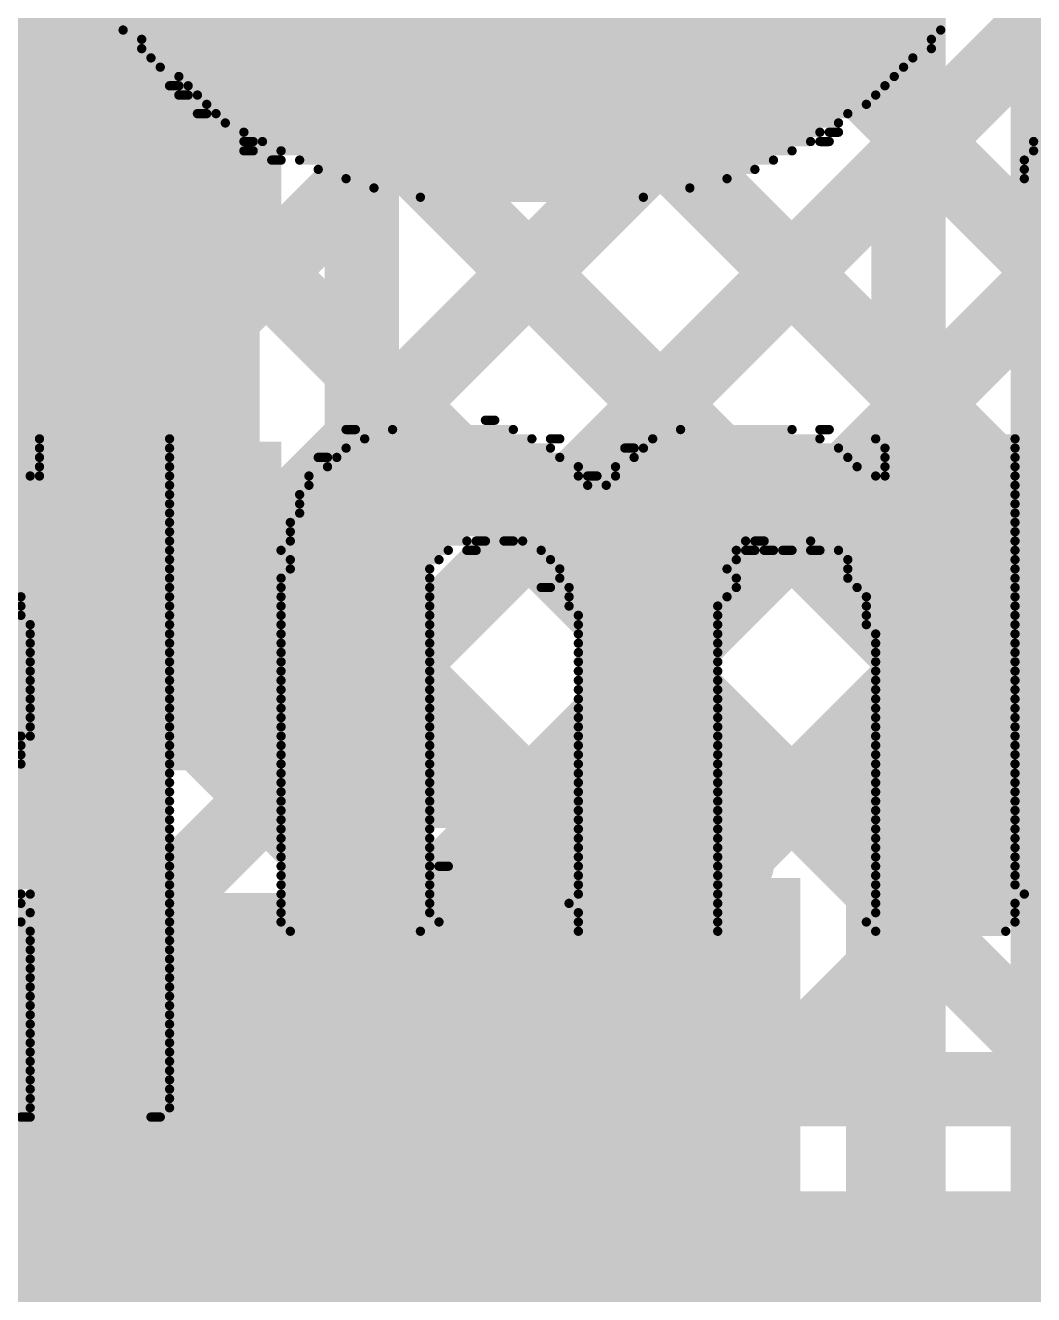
# Model space of a CAD drawing. Header units: millimetres. Extents: x 0 to 214, y 0 to 214.
# Drawn here: x 3.3165 to 3.425, y 1.8859 to 2.0225 of the extents above; entities that cross this region are included whole.
import ezdxf

# ---------------------------------------------------------------- set-up
doc = ezdxf.new("R2010")
doc.units = ezdxf.units.MM
doc.header["$MEASUREMENT"] = 0
for name, color, linetype in [('BottomLayer', 5, 'Continuous'), ('BottomOverlay', 54, 'Continuous'), ('TopLayer', 1, 'Continuous'), ('TopOverlay', 2, 'Continuous'), ('TopPaste', 8, 'Continuous'), ('TopSolder', 216, 'Continuous')]:
    doc.layers.add(name, color=color, linetype=linetype)

# ---------------------------------------------------------------- blocks, each defined once
blk = doc.blocks.new('SOIC_8_181')
at = {"layer": 'TopLayer'}
for points in [[(-0.0735, 0.0122), (-0.1365, 0.0122), (-0.1365, 0.0378), (-0.0735, 0.0378)], [(-0.0735, -0.0378), (-0.1365, -0.0378), (-0.1365, -0.0122), (-0.0735, -0.0122)], [(-0.0735, -0.0878), (-0.1365, -0.0878), (-0.1365, -0.0622), (-0.0735, -0.0622)]]:
    blk.add_hatch(color=1, dxfattribs=at).paths.add_polyline_path(points)
at = {"layer": 'TopPaste'}
for points in [[(-0.0735, 0.0122), (-0.1365, 0.0122), (-0.1365, 0.0378), (-0.0735, 0.0378)], [(-0.0735, -0.0378), (-0.1365, -0.0378), (-0.1365, -0.0122), (-0.0735, -0.0122)], [(-0.0735, -0.0878), (-0.1365, -0.0878), (-0.1365, -0.0622), (-0.0735, -0.0622)]]:
    blk.add_hatch(color=8, dxfattribs=at).paths.add_polyline_path(points)
at = {"layer": 'TopSolder'}
for points in [[(-0.0695, 0.0082), (-0.1405, 0.0082), (-0.1405, 0.0418), (-0.0695, 0.0418)], [(-0.0695, -0.0418), (-0.1405, -0.0418), (-0.1405, -0.0082), (-0.0695, -0.0082)], [(-0.0695, -0.0918), (-0.1405, -0.0918), (-0.1405, -0.0582), (-0.0695, -0.0582)]]:
    blk.add_hatch(color=216, dxfattribs=at).paths.add_polyline_path(points)
blk = doc.blocks.new('C__0603_299')
at = {"layer": 'TopLayer'}
for points in [[(-0.015, 0.0175), (-0.015, -0.0175), (-0.045, -0.0175), (-0.045, 0.0175)], [(0.045, 0.0175), (0.045, -0.0175), (0.015, -0.0175), (0.015, 0.0175)]]:
    blk.add_hatch(color=1, dxfattribs=at).paths.add_polyline_path(points)
at = {"layer": 'TopPaste'}
for points in [[(-0.015, 0.0175), (-0.015, -0.0175), (-0.045, -0.0175), (-0.045, 0.0175)], [(0.045, 0.0175), (0.045, -0.0175), (0.015, -0.0175), (0.015, 0.0175)]]:
    blk.add_hatch(color=8, dxfattribs=at).paths.add_polyline_path(points)
at = {"layer": 'TopSolder'}
for points in [[(-0.01264, 0.01986), (-0.01264, -0.01986), (-0.04736, -0.01986), (-0.04736, 0.01986)], [(0.04736, 0.01986), (0.04736, -0.01986), (0.01264, -0.01986), (0.01264, 0.01986)]]:
    blk.add_hatch(color=216, dxfattribs=at).paths.add_polyline_path(points)
at = {"layer": 'TopOverlay', "const_width": 0.005}
for points in [[(-0.049, -0.021), (-0.049, 0.021)], [(-0.049, 0.021), (-0.018, 0.021)], [(0.018, 0.021), (0.049, 0.021)], [(0.049, -0.021), (0.049, 0.021)], [(-0.049, -0.021), (-0.018, -0.021)], [(0.018, -0.021), (0.049, -0.021)]]:
    blk.add_lwpolyline(points, dxfattribs=at)
at = {"layer": 'TopOverlay', "const_width": 0.0025}
for points in [[(-0.05025, 0.021, 1), (-0.04775, 0.021, 1)], [(-0.05025, 0.021, 1), (-0.04775, 0.021, 1)], [(-0.01925, 0.021, 1), (-0.01675, 0.021, 1)], [(0.01675, 0.021, 1), (0.01925, 0.021, 1)], [(0.04775, 0.021, 1), (0.05025, 0.021, 1)], [(0.04775, 0.021, 1), (0.05025, 0.021, 1)], [(-0.05025, -0.021, 1), (-0.04775, -0.021, 1)], [(-0.05025, -0.021, 1), (-0.04775, -0.021, 1)], [(-0.01925, -0.021, 1), (-0.01675, -0.021, 1)], [(0.01675, -0.021, 1), (0.01925, -0.021, 1)], [(0.04775, -0.021, 1), (0.05025, -0.021, 1)], [(0.04775, -0.021, 1), (0.05025, -0.021, 1)]]:
    blk.add_lwpolyline(points, format="xyb", close=True, dxfattribs=at)

msp = doc.modelspace()

# ---------------------------------------------------------------- hatches: boundary and pattern name
at = {"layer": 'TopLayer'}
for points in [[(3.20389, 1.94232), (3.34169, 1.94232), (3.34169, 2.03589), (3.20389, 2.03589)], [(3.2668, 1.649), (3.3978, 1.649), (3.3978, 1.92913), (3.2668, 1.92913)]]:
    msp.add_hatch(color=1, dxfattribs=at).paths.add_polyline_path(points)

# ---------------------------------------------------------------- linework, layer by layer
at = {"layer": 'BottomLayer'}
for points, const_width in [([(3.25717, 1.91067), (4.033, 2.6865)], 0.008), ([(3.28279, 1.908), (4.06129, 2.6865)], 0.008), ([(3.31107, 1.908), (4.08957, 2.6865)], 0.008), ([(3.33936, 1.908), (4.11786, 2.6865)], 0.008), ([(3.36764, 1.908), (4.14614, 2.6865)], 0.008), ([(3.39593, 1.908), (3.99415, 2.50622)], 0.008), ([(3.42421, 1.908), (3.994, 2.47779)], 0.008), ([(3.12212, 2.32928), (3.54339, 1.908)], 0.008), ([(3.114, 2.30911), (3.51511, 1.908)], 0.008), ([(3.22889, 1.93895), (3.58201, 2.29207)], 0.008), ([(3.114, 2.28083), (3.48683, 1.908)], 0.008), ([(3.24303, 1.92481), (3.59717, 2.27895)], 0.008), ([(3.114, 2.25254), (3.45854, 1.908)], 0.008), ([(3.114, 2.22426), (3.43026, 1.908)], 0.008), ([(3.114, 2.19597), (3.40197, 1.908)], 0.008), ([(3.114, 2.16769), (3.37369, 1.908)], 0.008), ([(3.114, 2.1394), (3.3454, 1.908)], 0.008), ([(3.114, 2.11112), (3.31712, 1.908)], 0.008), ([(3.25984, 1.908), (3.61193, 1.908)], 0.008), ([(3.247, 1.877), (3.641, 1.877)], 0.04)]:
    msp.add_lwpolyline(points, dxfattribs=dict(at, const_width=const_width))
at = {"layer": 'BottomLayer', "const_width": 0.004}
for points in [[(3.31512, 1.908, 1), (3.31912, 1.908, 1)], [(3.33736, 1.908, 1), (3.34136, 1.908, 1)], [(3.3434, 1.908, 1), (3.3474, 1.908, 1)], [(3.36564, 1.908, 1), (3.36964, 1.908, 1)], [(3.37169, 1.908, 1), (3.37569, 1.908, 1)], [(3.39393, 1.908, 1), (3.39793, 1.908, 1)], [(3.39997, 1.908, 1), (3.40397, 1.908, 1)], [(3.42221, 1.908, 1), (3.42621, 1.908, 1)]]:
    msp.add_lwpolyline(points, format="xyb", close=True, dxfattribs=at)
at = {"layer": 'BottomOverlay', "const_width": 0.001}
for points in [[(3.327, 2.023), (3.415, 2.023)], [(3.327, 2.022), (3.415, 2.022)], [(3.329, 2.021), (3.414, 2.021)], [(3.329, 2.02), (3.414, 2.02)], [(3.33, 2.019), (3.412, 2.019)], [(3.331, 2.018), (3.411, 2.018)], [(3.332, 2.016), (3.333, 2.016)], [(3.333, 2.017), (3.41, 2.017)], [(3.334, 2.016), (3.409, 2.016)], [(3.333, 2.015), (3.334, 2.015)], [(3.335, 2.015), (3.408, 2.015)], [(3.336, 2.014), (3.407, 2.014)], [(3.335, 2.013), (3.336, 2.013)], [(3.337, 2.013), (3.405, 2.013)], [(3.338, 2.012), (3.404, 2.012)], [(3.34, 2.011), (3.402, 2.011)], [(3.403, 2.011), (3.404, 2.011)], [(3.34, 2.01), (3.341, 2.01)], [(3.342, 2.01), (3.401, 2.01)], [(3.402, 2.01), (3.403, 2.01)], [(3.425, 2.01), (3.47, 2.01)], [(3.34, 2.009), (3.341, 2.009)], [(3.343, 2.008), (3.344, 2.008)], [(3.344, 2.009), (3.399, 2.009)], [(3.346, 2.008), (3.397, 2.008)], [(3.424, 2.008), (3.469, 2.008)], [(3.425, 2.009), (3.471, 2.009)], [(3.348, 2.007), (3.395, 2.007)], [(3.424, 2.007), (3.469, 2.007)], [(3.351, 2.006), (3.392, 2.006)], [(3.354, 2.005), (3.388, 2.005)], [(3.424, 2.006), (3.468, 2.006)], [(3.359, 2.004), (3.383, 2.004)], [(3.351, 1.979), (3.352, 1.979)], [(3.356, 1.979), (3.369, 1.979)], [(3.366, 1.98), (3.367, 1.98)], [(3.387, 1.979), (3.399, 1.979)], [(3.402, 1.979), (3.403, 1.979)], [(3.318, 1.978), (3.332, 1.978)], [(3.353, 1.978), (3.371, 1.978)], [(3.373, 1.978), (3.374, 1.978)], [(3.384, 1.978), (3.402, 1.978)], [(3.408, 1.978), (3.423, 1.978)], [(3.318, 1.977), (3.332, 1.977)], [(3.351, 1.977), (3.373, 1.977)], [(3.381, 1.977), (3.382, 1.977)], [(3.383, 1.977), (3.404, 1.977)], [(3.409, 1.977), (3.423, 1.977)], [(3.318, 1.976), (3.332, 1.976)], [(3.318, 1.975), (3.332, 1.975)], [(3.348, 1.976), (3.349, 1.976)], [(3.349, 1.975), (3.376, 1.975)], [(3.35, 1.976), (3.374, 1.976)], [(3.38, 1.975), (3.406, 1.975)], [(3.382, 1.976), (3.405, 1.976)], [(3.409, 1.976), (3.423, 1.976)], [(3.409, 1.975), (3.423, 1.975)], [(3.288, 1.974), (3.317, 1.974)], [(3.318, 1.974), (3.332, 1.974)], [(3.347, 1.974), (3.376, 1.974)], [(3.377, 1.974), (3.378, 1.974)], [(3.38, 1.974), (3.408, 1.974)], [(3.409, 1.974), (3.423, 1.974)], [(3.287, 1.973), (3.332, 1.973)], [(3.347, 1.973), (3.377, 1.973)], [(3.379, 1.973), (3.423, 1.973)], [(3.285, 1.971), (3.332, 1.971)], [(3.286, 1.972), (3.332, 1.972)], [(3.346, 1.972), (3.423, 1.972)], [(3.346, 1.971), (3.423, 1.971)], [(3.284, 1.97), (3.332, 1.97)], [(3.346, 1.97), (3.423, 1.97)], [(3.284, 1.969), (3.332, 1.969)], [(3.345, 1.969), (3.423, 1.969)], [(3.283, 1.968), (3.332, 1.968)], [(3.309, 1.967), (3.332, 1.967)], [(3.345, 1.968), (3.423, 1.968)], [(3.345, 1.967), (3.364, 1.967)], [(3.365, 1.967), (3.366, 1.967)], [(3.368, 1.967), (3.369, 1.967)], [(3.37, 1.967), (3.394, 1.967)], [(3.395, 1.967), (3.396, 1.967)], [(3.401, 1.967), (3.423, 1.967)], [(3.311, 1.966), (3.332, 1.966)], [(3.344, 1.966), (3.362, 1.966)], [(3.364, 1.966), (3.365, 1.966)], [(3.372, 1.966), (3.393, 1.966)], [(3.394, 1.966), (3.395, 1.966)], [(3.396, 1.966), (3.397, 1.966)], [(3.398, 1.966), (3.399, 1.966)], [(3.401, 1.966), (3.402, 1.966)], [(3.404, 1.966), (3.423, 1.966)], [(3.313, 1.965), (3.332, 1.965)], [(3.313, 1.964), (3.332, 1.964)], [(3.345, 1.965), (3.361, 1.965)], [(3.345, 1.964), (3.36, 1.964)], [(3.373, 1.965), (3.393, 1.965)], [(3.374, 1.964), (3.392, 1.964)], [(3.405, 1.965), (3.423, 1.965)], [(3.405, 1.964), (3.423, 1.964)], [(3.314, 1.963), (3.332, 1.963)], [(3.344, 1.963), (3.36, 1.963)], [(3.374, 1.963), (3.393, 1.963)], [(3.405, 1.963), (3.423, 1.963)], [(3.315, 1.962), (3.332, 1.962)], [(3.344, 1.962), (3.36, 1.962)], [(3.372, 1.962), (3.373, 1.962)], [(3.375, 1.962), (3.393, 1.962)], [(3.406, 1.962), (3.423, 1.962)], [(3.316, 1.961), (3.332, 1.961)], [(3.316, 1.96), (3.332, 1.96)], [(3.344, 1.961), (3.36, 1.961)], [(3.344, 1.96), (3.36, 1.96)], [(3.375, 1.961), (3.392, 1.961)], [(3.375, 1.96), (3.391, 1.96)], [(3.407, 1.961), (3.423, 1.961)], [(3.407, 1.96), (3.423, 1.96)], [(3.316, 1.959), (3.332, 1.959)], [(3.344, 1.959), (3.36, 1.959)], [(3.376, 1.959), (3.391, 1.959)], [(3.407, 1.959), (3.423, 1.959)], [(3.317, 1.958), (3.332, 1.958)], [(3.344, 1.958), (3.36, 1.958)], [(3.376, 1.958), (3.391, 1.958)], [(3.407, 1.958), (3.423, 1.958)], [(3.317, 1.957), (3.332, 1.957)], [(3.317, 1.956), (3.332, 1.956)], [(3.344, 1.957), (3.36, 1.957)], [(3.344, 1.956), (3.36, 1.956)], [(3.376, 1.957), (3.391, 1.957)], [(3.376, 1.956), (3.391, 1.956)], [(3.408, 1.957), (3.423, 1.957)], [(3.408, 1.956), (3.423, 1.956)], [(3.317, 1.955), (3.332, 1.955)], [(3.344, 1.955), (3.36, 1.955)], [(3.376, 1.955), (3.391, 1.955)], [(3.408, 1.955), (3.423, 1.955)], [(3.317, 1.954), (3.332, 1.954)], [(3.344, 1.954), (3.36, 1.954)], [(3.376, 1.954), (3.391, 1.954)], [(3.408, 1.954), (3.423, 1.954)], [(3.317, 1.953), (3.332, 1.953)], [(3.317, 1.952), (3.332, 1.952)], [(3.344, 1.953), (3.36, 1.953)], [(3.344, 1.952), (3.36, 1.952)], [(3.376, 1.953), (3.391, 1.953)], [(3.376, 1.952), (3.391, 1.952)], [(3.408, 1.953), (3.423, 1.953)], [(3.408, 1.952), (3.423, 1.952)], [(3.317, 1.951), (3.332, 1.951)], [(3.344, 1.951), (3.36, 1.951)], [(3.376, 1.951), (3.391, 1.951)], [(3.408, 1.951), (3.423, 1.951)], [(3.317, 1.95), (3.332, 1.95)], [(3.317, 1.949), (3.332, 1.949)], [(3.344, 1.95), (3.36, 1.95)], [(3.344, 1.949), (3.36, 1.949)], [(3.376, 1.95), (3.391, 1.95)], [(3.376, 1.949), (3.391, 1.949)], [(3.408, 1.95), (3.423, 1.95)], [(3.408, 1.949), (3.423, 1.949)], [(3.317, 1.948), (3.332, 1.948)], [(3.344, 1.948), (3.36, 1.948)], [(3.376, 1.948), (3.391, 1.948)], [(3.408, 1.948), (3.423, 1.948)], [(3.317, 1.947), (3.332, 1.947)], [(3.344, 1.947), (3.36, 1.947)], [(3.376, 1.947), (3.391, 1.947)], [(3.408, 1.947), (3.423, 1.947)], [(3.315, 1.946), (3.316, 1.946)], [(3.316, 1.945), (3.332, 1.945)], [(3.317, 1.946), (3.332, 1.946)], [(3.344, 1.946), (3.36, 1.946)], [(3.344, 1.945), (3.36, 1.945)], [(3.376, 1.946), (3.391, 1.946)], [(3.376, 1.945), (3.391, 1.945)], [(3.408, 1.946), (3.423, 1.946)], [(3.408, 1.945), (3.423, 1.945)], [(3.316, 1.944), (3.332, 1.944)], [(3.344, 1.944), (3.36, 1.944)], [(3.376, 1.944), (3.391, 1.944)], [(3.408, 1.944), (3.423, 1.944)], [(3.316, 1.943), (3.332, 1.943)], [(3.344, 1.943), (3.36, 1.943)], [(3.376, 1.943), (3.391, 1.943)], [(3.408, 1.943), (3.423, 1.943)], [(3.315, 1.942), (3.332, 1.942)], [(3.315, 1.941), (3.332, 1.941)], [(3.344, 1.942), (3.36, 1.942)], [(3.344, 1.941), (3.36, 1.941)], [(3.376, 1.942), (3.391, 1.942)], [(3.376, 1.941), (3.391, 1.941)], [(3.408, 1.942), (3.423, 1.942)], [(3.408, 1.941), (3.423, 1.941)], [(3.314, 1.94), (3.332, 1.94)], [(3.344, 1.94), (3.36, 1.94)], [(3.376, 1.94), (3.391, 1.94)], [(3.408, 1.94), (3.423, 1.94)], [(3.312, 1.938), (3.332, 1.938)], [(3.313, 1.939), (3.332, 1.939)], [(3.344, 1.939), (3.36, 1.939)], [(3.344, 1.938), (3.36, 1.938)], [(3.376, 1.939), (3.391, 1.939)], [(3.376, 1.938), (3.391, 1.938)], [(3.408, 1.939), (3.423, 1.939)], [(3.408, 1.938), (3.423, 1.938)], [(3.31, 1.937), (3.332, 1.937)], [(3.344, 1.937), (3.36, 1.937)], [(3.376, 1.937), (3.391, 1.937)], [(3.408, 1.937), (3.423, 1.937)], [(3.283, 1.936), (3.332, 1.936)], [(3.344, 1.936), (3.36, 1.936)], [(3.376, 1.936), (3.391, 1.936)], [(3.408, 1.936), (3.423, 1.936)], [(3.284, 1.935), (3.332, 1.935)], [(3.284, 1.934), (3.332, 1.934)], [(3.344, 1.935), (3.36, 1.935)], [(3.344, 1.934), (3.36, 1.934)], [(3.376, 1.935), (3.391, 1.935)], [(3.376, 1.934), (3.391, 1.934)], [(3.408, 1.935), (3.423, 1.935)], [(3.408, 1.934), (3.423, 1.934)], [(3.285, 1.933), (3.332, 1.933)], [(3.344, 1.933), (3.36, 1.933)], [(3.376, 1.933), (3.391, 1.933)], [(3.408, 1.933), (3.423, 1.933)], [(3.285, 1.932), (3.332, 1.932)], [(3.344, 1.932), (3.36, 1.932)], [(3.361, 1.932), (3.362, 1.932)], [(3.376, 1.932), (3.391, 1.932)], [(3.408, 1.932), (3.423, 1.932)], [(3.286, 1.931), (3.332, 1.931)], [(3.288, 1.93), (3.332, 1.93)], [(3.344, 1.931), (3.36, 1.931)], [(3.344, 1.93), (3.36, 1.93)], [(3.376, 1.931), (3.391, 1.931)], [(3.376, 1.93), (3.391, 1.93)], [(3.408, 1.931), (3.423, 1.931)], [(3.408, 1.93), (3.423, 1.93)], [(3.287, 1.929), (3.316, 1.929)], [(3.317, 1.929), (3.332, 1.929)], [(3.344, 1.929), (3.36, 1.929)], [(3.376, 1.929), (3.391, 1.929)], [(3.408, 1.929), (3.424, 1.929)], [(3.316, 1.928), (3.332, 1.928)], [(3.344, 1.928), (3.36, 1.928)], [(3.375, 1.928), (3.391, 1.928)], [(3.408, 1.928), (3.423, 1.928)], [(3.316, 1.926), (3.332, 1.926)], [(3.317, 1.927), (3.332, 1.927)], [(3.344, 1.927), (3.36, 1.927)], [(3.344, 1.926), (3.361, 1.926)], [(3.376, 1.927), (3.391, 1.927)], [(3.376, 1.926), (3.391, 1.926)], [(3.407, 1.926), (3.423, 1.926)], [(3.408, 1.927), (3.423, 1.927)], [(3.317, 1.925), (3.332, 1.925)], [(3.345, 1.925), (3.359, 1.925)], [(3.376, 1.925), (3.391, 1.925)], [(3.408, 1.925), (3.422, 1.925)], [(3.317, 1.924), (3.332, 1.924)], [(3.317, 1.923), (3.332, 1.923)], [(3.317, 1.922), (3.332, 1.922)], [(3.317, 1.921), (3.332, 1.921)], [(3.317, 1.92), (3.332, 1.92)], [(3.317, 1.919), (3.332, 1.919)], [(3.317, 1.918), (3.332, 1.918)], [(3.317, 1.917), (3.332, 1.917)], [(3.317, 1.916), (3.332, 1.916)], [(3.317, 1.915), (3.332, 1.915)], [(3.317, 1.914), (3.332, 1.914)], [(3.317, 1.913), (3.332, 1.913)], [(3.317, 1.912), (3.332, 1.912)], [(3.317, 1.911), (3.332, 1.911)], [(3.317, 1.91), (3.332, 1.91)], [(3.317, 1.909), (3.332, 1.909)], [(3.317, 1.908), (3.332, 1.908)], [(3.317, 1.907), (3.332, 1.907)], [(3.317, 1.906), (3.332, 1.906)], [(3.316, 1.905), (3.317, 1.905)], [(3.33, 1.905), (3.331, 1.905)]]:
    msp.add_lwpolyline(points, dxfattribs=at)
at = {"layer": 'BottomOverlay', "const_width": 0.0005}
for points in [[(3.32675, 2.022, 1), (3.32725, 2.022, 1)], [(3.41475, 2.022, 1), (3.41525, 2.022, 1)], [(3.32875, 2.021, 1), (3.32925, 2.021, 1)], [(3.32875, 2.02, 1), (3.32925, 2.02, 1)], [(3.41375, 2.021, 1), (3.41425, 2.021, 1)], [(3.41375, 2.02, 1), (3.41425, 2.02, 1)], [(3.32975, 2.019, 1), (3.33025, 2.019, 1)], [(3.41175, 2.019, 1), (3.41225, 2.019, 1)], [(3.33075, 2.018, 1), (3.33125, 2.018, 1)], [(3.41075, 2.018, 1), (3.41125, 2.018, 1)], [(3.33175, 2.016, 1), (3.33225, 2.016, 1)], [(3.33275, 2.017, 1), (3.33325, 2.017, 1)], [(3.33275, 2.016, 1), (3.33325, 2.016, 1)], [(3.33375, 2.016, 1), (3.33425, 2.016, 1)], [(3.40875, 2.016, 1), (3.40925, 2.016, 1)], [(3.40975, 2.017, 1), (3.41025, 2.017, 1)], [(3.33275, 2.015, 1), (3.33325, 2.015, 1)], [(3.33375, 2.015, 1), (3.33425, 2.015, 1)], [(3.33475, 2.015, 1), (3.33525, 2.015, 1)], [(3.40775, 2.015, 1), (3.40825, 2.015, 1)], [(3.33575, 2.014, 1), (3.33625, 2.014, 1)], [(3.40675, 2.014, 1), (3.40725, 2.014, 1)], [(3.33475, 2.013, 1), (3.33525, 2.013, 1)], [(3.33575, 2.013, 1), (3.33625, 2.013, 1)], [(3.33675, 2.013, 1), (3.33725, 2.013, 1)], [(3.33775, 2.012, 1), (3.33825, 2.012, 1)], [(3.40375, 2.012, 1), (3.40425, 2.012, 1)], [(3.40475, 2.013, 1), (3.40525, 2.013, 1)], [(3.33975, 2.011, 1), (3.34025, 2.011, 1)], [(3.40175, 2.011, 1), (3.40225, 2.011, 1)], [(3.40275, 2.011, 1), (3.40325, 2.011, 1)], [(3.40375, 2.011, 1), (3.40425, 2.011, 1)], [(3.33975, 2.01, 1), (3.34025, 2.01, 1)], [(3.34075, 2.01, 1), (3.34125, 2.01, 1)], [(3.34175, 2.01, 1), (3.34225, 2.01, 1)], [(3.40075, 2.01, 1), (3.40125, 2.01, 1)], [(3.40175, 2.01, 1), (3.40225, 2.01, 1)], [(3.40275, 2.01, 1), (3.40325, 2.01, 1)], [(3.42475, 2.01, 1), (3.42525, 2.01, 1)], [(3.33975, 2.009, 1), (3.34025, 2.009, 1)], [(3.34075, 2.009, 1), (3.34125, 2.009, 1)], [(3.34275, 2.008, 1), (3.34325, 2.008, 1)], [(3.34375, 2.009, 1), (3.34425, 2.009, 1)], [(3.34375, 2.008, 1), (3.34425, 2.008, 1)], [(3.34575, 2.008, 1), (3.34625, 2.008, 1)], [(3.39675, 2.008, 1), (3.39725, 2.008, 1)], [(3.39875, 2.009, 1), (3.39925, 2.009, 1)], [(3.42375, 2.008, 1), (3.42425, 2.008, 1)], [(3.42475, 2.009, 1), (3.42525, 2.009, 1)], [(3.34775, 2.007, 1), (3.34825, 2.007, 1)], [(3.39475, 2.007, 1), (3.39525, 2.007, 1)], [(3.42375, 2.007, 1), (3.42425, 2.007, 1)], [(3.35075, 2.006, 1), (3.35125, 2.006, 1)], [(3.35375, 2.005, 1), (3.35425, 2.005, 1)], [(3.38775, 2.005, 1), (3.38825, 2.005, 1)], [(3.39175, 2.006, 1), (3.39225, 2.006, 1)], [(3.42375, 2.006, 1), (3.42425, 2.006, 1)], [(3.35875, 2.004, 1), (3.35925, 2.004, 1)], [(3.38275, 2.004, 1), (3.38325, 2.004, 1)], [(3.35075, 1.979, 1), (3.35125, 1.979, 1)], [(3.35175, 1.979, 1), (3.35225, 1.979, 1)], [(3.35575, 1.979, 1), (3.35625, 1.979, 1)], [(3.36575, 1.98, 1), (3.36625, 1.98, 1)], [(3.36675, 1.98, 1), (3.36725, 1.98, 1)], [(3.36875, 1.979, 1), (3.36925, 1.979, 1)], [(3.38675, 1.979, 1), (3.38725, 1.979, 1)], [(3.39875, 1.979, 1), (3.39925, 1.979, 1)], [(3.40175, 1.979, 1), (3.40225, 1.979, 1)], [(3.40275, 1.979, 1), (3.40325, 1.979, 1)], [(3.31775, 1.978, 1), (3.31825, 1.978, 1)], [(3.33175, 1.978, 1), (3.33225, 1.978, 1)], [(3.35275, 1.978, 1), (3.35325, 1.978, 1)], [(3.37075, 1.978, 1), (3.37125, 1.978, 1)], [(3.37275, 1.978, 1), (3.37325, 1.978, 1)], [(3.37375, 1.978, 1), (3.37425, 1.978, 1)], [(3.38375, 1.978, 1), (3.38425, 1.978, 1)], [(3.40175, 1.978, 1), (3.40225, 1.978, 1)], [(3.40775, 1.978, 1), (3.40825, 1.978, 1)], [(3.42275, 1.978, 1), (3.42325, 1.978, 1)], [(3.31775, 1.977, 1), (3.31825, 1.977, 1)], [(3.33175, 1.977, 1), (3.33225, 1.977, 1)], [(3.35075, 1.977, 1), (3.35125, 1.977, 1)], [(3.37275, 1.977, 1), (3.37325, 1.977, 1)], [(3.38075, 1.977, 1), (3.38125, 1.977, 1)], [(3.38175, 1.977, 1), (3.38225, 1.977, 1)], [(3.38275, 1.977, 1), (3.38325, 1.977, 1)], [(3.40375, 1.977, 1), (3.40425, 1.977, 1)], [(3.40875, 1.977, 1), (3.40925, 1.977, 1)], [(3.42275, 1.977, 1), (3.42325, 1.977, 1)], [(3.31775, 1.976, 1), (3.31825, 1.976, 1)], [(3.31775, 1.975, 1), (3.31825, 1.975, 1)], [(3.33175, 1.976, 1), (3.33225, 1.976, 1)], [(3.33175, 1.975, 1), (3.33225, 1.975, 1)], [(3.34775, 1.976, 1), (3.34825, 1.976, 1)], [(3.34875, 1.976, 1), (3.34925, 1.976, 1)], [(3.34875, 1.975, 1), (3.34925, 1.975, 1)], [(3.34975, 1.976, 1), (3.35025, 1.976, 1)], [(3.37375, 1.976, 1), (3.37425, 1.976, 1)], [(3.37575, 1.975, 1), (3.37625, 1.975, 1)], [(3.37975, 1.975, 1), (3.38025, 1.975, 1)], [(3.38175, 1.976, 1), (3.38225, 1.976, 1)], [(3.40475, 1.976, 1), (3.40525, 1.976, 1)], [(3.40575, 1.975, 1), (3.40625, 1.975, 1)], [(3.40875, 1.976, 1), (3.40925, 1.976, 1)], [(3.40875, 1.975, 1), (3.40925, 1.975, 1)], [(3.42275, 1.976, 1), (3.42325, 1.976, 1)], [(3.42275, 1.975, 1), (3.42325, 1.975, 1)], [(3.31675, 1.974, 1), (3.31725, 1.974, 1)], [(3.31775, 1.974, 1), (3.31825, 1.974, 1)], [(3.33175, 1.974, 1), (3.33225, 1.974, 1)], [(3.34675, 1.974, 1), (3.34725, 1.974, 1)], [(3.37575, 1.974, 1), (3.37625, 1.974, 1)], [(3.37675, 1.974, 1), (3.37725, 1.974, 1)], [(3.37775, 1.974, 1), (3.37825, 1.974, 1)], [(3.37975, 1.974, 1), (3.38025, 1.974, 1)], [(3.40775, 1.974, 1), (3.40825, 1.974, 1)], [(3.40875, 1.974, 1), (3.40925, 1.974, 1)], [(3.42275, 1.974, 1), (3.42325, 1.974, 1)], [(3.33175, 1.973, 1), (3.33225, 1.973, 1)], [(3.34675, 1.973, 1), (3.34725, 1.973, 1)], [(3.37675, 1.973, 1), (3.37725, 1.973, 1)], [(3.37875, 1.973, 1), (3.37925, 1.973, 1)], [(3.42275, 1.973, 1), (3.42325, 1.973, 1)], [(3.33175, 1.972, 1), (3.33225, 1.972, 1)], [(3.33175, 1.971, 1), (3.33225, 1.971, 1)], [(3.34575, 1.972, 1), (3.34625, 1.972, 1)], [(3.34575, 1.971, 1), (3.34625, 1.971, 1)], [(3.42275, 1.972, 1), (3.42325, 1.972, 1)], [(3.42275, 1.971, 1), (3.42325, 1.971, 1)], [(3.33175, 1.97, 1), (3.33225, 1.97, 1)], [(3.34575, 1.97, 1), (3.34625, 1.97, 1)], [(3.42275, 1.97, 1), (3.42325, 1.97, 1)], [(3.33175, 1.969, 1), (3.33225, 1.969, 1)], [(3.34475, 1.969, 1), (3.34525, 1.969, 1)], [(3.42275, 1.969, 1), (3.42325, 1.969, 1)], [(3.33175, 1.968, 1), (3.33225, 1.968, 1)], [(3.33175, 1.967, 1), (3.33225, 1.967, 1)], [(3.34475, 1.968, 1), (3.34525, 1.968, 1)], [(3.34475, 1.967, 1), (3.34525, 1.967, 1)], [(3.36375, 1.967, 1), (3.36425, 1.967, 1)], [(3.36475, 1.967, 1), (3.36525, 1.967, 1)], [(3.36575, 1.967, 1), (3.36625, 1.967, 1)], [(3.36775, 1.967, 1), (3.36825, 1.967, 1)], [(3.36875, 1.967, 1), (3.36925, 1.967, 1)], [(3.36975, 1.967, 1), (3.37025, 1.967, 1)], [(3.39375, 1.967, 1), (3.39425, 1.967, 1)], [(3.39475, 1.967, 1), (3.39525, 1.967, 1)], [(3.39575, 1.967, 1), (3.39625, 1.967, 1)], [(3.40075, 1.967, 1), (3.40125, 1.967, 1)], [(3.42275, 1.968, 1), (3.42325, 1.968, 1)], [(3.42275, 1.967, 1), (3.42325, 1.967, 1)], [(3.33175, 1.966, 1), (3.33225, 1.966, 1)], [(3.34375, 1.966, 1), (3.34425, 1.966, 1)], [(3.36175, 1.966, 1), (3.36225, 1.966, 1)], [(3.36375, 1.966, 1), (3.36425, 1.966, 1)], [(3.36475, 1.966, 1), (3.36525, 1.966, 1)], [(3.37175, 1.966, 1), (3.37225, 1.966, 1)], [(3.39275, 1.966, 1), (3.39325, 1.966, 1)], [(3.39375, 1.966, 1), (3.39425, 1.966, 1)], [(3.39475, 1.966, 1), (3.39525, 1.966, 1)], [(3.39575, 1.966, 1), (3.39625, 1.966, 1)], [(3.39675, 1.966, 1), (3.39725, 1.966, 1)], [(3.39775, 1.966, 1), (3.39825, 1.966, 1)], [(3.39875, 1.966, 1), (3.39925, 1.966, 1)], [(3.40075, 1.966, 1), (3.40125, 1.966, 1)], [(3.40175, 1.966, 1), (3.40225, 1.966, 1)], [(3.40375, 1.966, 1), (3.40425, 1.966, 1)], [(3.42275, 1.966, 1), (3.42325, 1.966, 1)], [(3.33175, 1.965, 1), (3.33225, 1.965, 1)], [(3.33175, 1.964, 1), (3.33225, 1.964, 1)], [(3.34475, 1.965, 1), (3.34525, 1.965, 1)], [(3.34475, 1.964, 1), (3.34525, 1.964, 1)], [(3.35975, 1.964, 1), (3.36025, 1.964, 1)], [(3.36075, 1.965, 1), (3.36125, 1.965, 1)], [(3.37275, 1.965, 1), (3.37325, 1.965, 1)], [(3.37375, 1.964, 1), (3.37425, 1.964, 1)], [(3.39175, 1.964, 1), (3.39225, 1.964, 1)], [(3.39275, 1.965, 1), (3.39325, 1.965, 1)], [(3.40475, 1.965, 1), (3.40525, 1.965, 1)], [(3.40475, 1.964, 1), (3.40525, 1.964, 1)], [(3.42275, 1.965, 1), (3.42325, 1.965, 1)], [(3.42275, 1.964, 1), (3.42325, 1.964, 1)], [(3.33175, 1.963, 1), (3.33225, 1.963, 1)], [(3.34375, 1.963, 1), (3.34425, 1.963, 1)], [(3.35975, 1.963, 1), (3.36025, 1.963, 1)], [(3.37375, 1.963, 1), (3.37425, 1.963, 1)], [(3.39275, 1.963, 1), (3.39325, 1.963, 1)], [(3.40475, 1.963, 1), (3.40525, 1.963, 1)], [(3.42275, 1.963, 1), (3.42325, 1.963, 1)], [(3.33175, 1.962, 1), (3.33225, 1.962, 1)], [(3.34375, 1.962, 1), (3.34425, 1.962, 1)], [(3.35975, 1.962, 1), (3.36025, 1.962, 1)], [(3.37175, 1.962, 1), (3.37225, 1.962, 1)], [(3.37275, 1.962, 1), (3.37325, 1.962, 1)], [(3.37475, 1.962, 1), (3.37525, 1.962, 1)], [(3.39275, 1.962, 1), (3.39325, 1.962, 1)], [(3.40575, 1.962, 1), (3.40625, 1.962, 1)], [(3.42275, 1.962, 1), (3.42325, 1.962, 1)], [(3.31575, 1.961, 1), (3.31625, 1.961, 1)], [(3.31575, 1.96, 1), (3.31625, 1.96, 1)], [(3.33175, 1.961, 1), (3.33225, 1.961, 1)], [(3.33175, 1.96, 1), (3.33225, 1.96, 1)], [(3.34375, 1.961, 1), (3.34425, 1.961, 1)], [(3.34375, 1.96, 1), (3.34425, 1.96, 1)], [(3.35975, 1.961, 1), (3.36025, 1.961, 1)], [(3.35975, 1.96, 1), (3.36025, 1.96, 1)], [(3.37475, 1.961, 1), (3.37525, 1.961, 1)], [(3.37475, 1.96, 1), (3.37525, 1.96, 1)], [(3.39075, 1.96, 1), (3.39125, 1.96, 1)], [(3.39175, 1.961, 1), (3.39225, 1.961, 1)], [(3.40675, 1.961, 1), (3.40725, 1.961, 1)], [(3.40675, 1.96, 1), (3.40725, 1.96, 1)], [(3.42275, 1.961, 1), (3.42325, 1.961, 1)], [(3.42275, 1.96, 1), (3.42325, 1.96, 1)], [(3.31575, 1.959, 1), (3.31625, 1.959, 1)], [(3.33175, 1.959, 1), (3.33225, 1.959, 1)], [(3.34375, 1.959, 1), (3.34425, 1.959, 1)], [(3.35975, 1.959, 1), (3.36025, 1.959, 1)], [(3.37575, 1.959, 1), (3.37625, 1.959, 1)], [(3.39075, 1.959, 1), (3.39125, 1.959, 1)], [(3.40675, 1.959, 1), (3.40725, 1.959, 1)], [(3.42275, 1.959, 1), (3.42325, 1.959, 1)], [(3.31675, 1.958, 1), (3.31725, 1.958, 1)], [(3.33175, 1.958, 1), (3.33225, 1.958, 1)], [(3.34375, 1.958, 1), (3.34425, 1.958, 1)], [(3.35975, 1.958, 1), (3.36025, 1.958, 1)], [(3.37575, 1.958, 1), (3.37625, 1.958, 1)], [(3.39075, 1.958, 1), (3.39125, 1.958, 1)], [(3.40675, 1.958, 1), (3.40725, 1.958, 1)], [(3.42275, 1.958, 1), (3.42325, 1.958, 1)], [(3.31675, 1.957, 1), (3.31725, 1.957, 1)], [(3.31675, 1.956, 1), (3.31725, 1.956, 1)], [(3.33175, 1.957, 1), (3.33225, 1.957, 1)], [(3.33175, 1.956, 1), (3.33225, 1.956, 1)], [(3.34375, 1.957, 1), (3.34425, 1.957, 1)], [(3.34375, 1.956, 1), (3.34425, 1.956, 1)], [(3.35975, 1.957, 1), (3.36025, 1.957, 1)], [(3.35975, 1.956, 1), (3.36025, 1.956, 1)], [(3.37575, 1.957, 1), (3.37625, 1.957, 1)], [(3.37575, 1.956, 1), (3.37625, 1.956, 1)], [(3.39075, 1.957, 1), (3.39125, 1.957, 1)], [(3.39075, 1.956, 1), (3.39125, 1.956, 1)], [(3.40775, 1.957, 1), (3.40825, 1.957, 1)], [(3.40775, 1.956, 1), (3.40825, 1.956, 1)], [(3.42275, 1.957, 1), (3.42325, 1.957, 1)], [(3.42275, 1.956, 1), (3.42325, 1.956, 1)], [(3.31675, 1.955, 1), (3.31725, 1.955, 1)], [(3.33175, 1.955, 1), (3.33225, 1.955, 1)], [(3.34375, 1.955, 1), (3.34425, 1.955, 1)], [(3.35975, 1.955, 1), (3.36025, 1.955, 1)], [(3.37575, 1.955, 1), (3.37625, 1.955, 1)], [(3.39075, 1.955, 1), (3.39125, 1.955, 1)], [(3.40775, 1.955, 1), (3.40825, 1.955, 1)], [(3.42275, 1.955, 1), (3.42325, 1.955, 1)], [(3.31675, 1.954, 1), (3.31725, 1.954, 1)], [(3.33175, 1.954, 1), (3.33225, 1.954, 1)], [(3.34375, 1.954, 1), (3.34425, 1.954, 1)], [(3.35975, 1.954, 1), (3.36025, 1.954, 1)], [(3.37575, 1.954, 1), (3.37625, 1.954, 1)], [(3.39075, 1.954, 1), (3.39125, 1.954, 1)], [(3.40775, 1.954, 1), (3.40825, 1.954, 1)], [(3.42275, 1.954, 1), (3.42325, 1.954, 1)], [(3.31675, 1.953, 1), (3.31725, 1.953, 1)], [(3.31675, 1.952, 1), (3.31725, 1.952, 1)], [(3.33175, 1.953, 1), (3.33225, 1.953, 1)], [(3.33175, 1.952, 1), (3.33225, 1.952, 1)], [(3.34375, 1.953, 1), (3.34425, 1.953, 1)], [(3.34375, 1.952, 1), (3.34425, 1.952, 1)], [(3.35975, 1.953, 1), (3.36025, 1.953, 1)], [(3.35975, 1.952, 1), (3.36025, 1.952, 1)], [(3.37575, 1.953, 1), (3.37625, 1.953, 1)], [(3.37575, 1.952, 1), (3.37625, 1.952, 1)], [(3.39075, 1.953, 1), (3.39125, 1.953, 1)], [(3.39075, 1.952, 1), (3.39125, 1.952, 1)], [(3.40775, 1.953, 1), (3.40825, 1.953, 1)], [(3.40775, 1.952, 1), (3.40825, 1.952, 1)], [(3.42275, 1.953, 1), (3.42325, 1.953, 1)], [(3.42275, 1.952, 1), (3.42325, 1.952, 1)], [(3.31675, 1.951, 1), (3.31725, 1.951, 1)], [(3.33175, 1.951, 1), (3.33225, 1.951, 1)], [(3.34375, 1.951, 1), (3.34425, 1.951, 1)], [(3.35975, 1.951, 1), (3.36025, 1.951, 1)], [(3.37575, 1.951, 1), (3.37625, 1.951, 1)], [(3.39075, 1.951, 1), (3.39125, 1.951, 1)], [(3.40775, 1.951, 1), (3.40825, 1.951, 1)], [(3.42275, 1.951, 1), (3.42325, 1.951, 1)], [(3.31675, 1.95, 1), (3.31725, 1.95, 1)], [(3.31675, 1.949, 1), (3.31725, 1.949, 1)], [(3.33175, 1.95, 1), (3.33225, 1.95, 1)], [(3.33175, 1.949, 1), (3.33225, 1.949, 1)], [(3.34375, 1.95, 1), (3.34425, 1.95, 1)], [(3.34375, 1.949, 1), (3.34425, 1.949, 1)], [(3.35975, 1.95, 1), (3.36025, 1.95, 1)], [(3.35975, 1.949, 1), (3.36025, 1.949, 1)], [(3.37575, 1.95, 1), (3.37625, 1.95, 1)], [(3.37575, 1.949, 1), (3.37625, 1.949, 1)], [(3.39075, 1.95, 1), (3.39125, 1.95, 1)], [(3.39075, 1.949, 1), (3.39125, 1.949, 1)], [(3.40775, 1.95, 1), (3.40825, 1.95, 1)], [(3.40775, 1.949, 1), (3.40825, 1.949, 1)], [(3.42275, 1.95, 1), (3.42325, 1.95, 1)], [(3.42275, 1.949, 1), (3.42325, 1.949, 1)], [(3.31675, 1.948, 1), (3.31725, 1.948, 1)], [(3.33175, 1.948, 1), (3.33225, 1.948, 1)], [(3.34375, 1.948, 1), (3.34425, 1.948, 1)], [(3.35975, 1.948, 1), (3.36025, 1.948, 1)], [(3.37575, 1.948, 1), (3.37625, 1.948, 1)], [(3.39075, 1.948, 1), (3.39125, 1.948, 1)], [(3.40775, 1.948, 1), (3.40825, 1.948, 1)], [(3.42275, 1.948, 1), (3.42325, 1.948, 1)], [(3.31675, 1.947, 1), (3.31725, 1.947, 1)], [(3.33175, 1.947, 1), (3.33225, 1.947, 1)], [(3.34375, 1.947, 1), (3.34425, 1.947, 1)], [(3.35975, 1.947, 1), (3.36025, 1.947, 1)], [(3.37575, 1.947, 1), (3.37625, 1.947, 1)], [(3.39075, 1.947, 1), (3.39125, 1.947, 1)], [(3.40775, 1.947, 1), (3.40825, 1.947, 1)], [(3.42275, 1.947, 1), (3.42325, 1.947, 1)], [(3.31575, 1.946, 1), (3.31625, 1.946, 1)], [(3.31575, 1.945, 1), (3.31625, 1.945, 1)], [(3.31675, 1.946, 1), (3.31725, 1.946, 1)], [(3.33175, 1.946, 1), (3.33225, 1.946, 1)], [(3.33175, 1.945, 1), (3.33225, 1.945, 1)], [(3.34375, 1.946, 1), (3.34425, 1.946, 1)], [(3.34375, 1.945, 1), (3.34425, 1.945, 1)], [(3.35975, 1.946, 1), (3.36025, 1.946, 1)], [(3.35975, 1.945, 1), (3.36025, 1.945, 1)], [(3.37575, 1.946, 1), (3.37625, 1.946, 1)], [(3.37575, 1.945, 1), (3.37625, 1.945, 1)], [(3.39075, 1.946, 1), (3.39125, 1.946, 1)], [(3.39075, 1.945, 1), (3.39125, 1.945, 1)], [(3.40775, 1.946, 1), (3.40825, 1.946, 1)], [(3.40775, 1.945, 1), (3.40825, 1.945, 1)], [(3.42275, 1.946, 1), (3.42325, 1.946, 1)], [(3.42275, 1.945, 1), (3.42325, 1.945, 1)], [(3.31575, 1.944, 1), (3.31625, 1.944, 1)], [(3.33175, 1.944, 1), (3.33225, 1.944, 1)], [(3.34375, 1.944, 1), (3.34425, 1.944, 1)], [(3.35975, 1.944, 1), (3.36025, 1.944, 1)], [(3.37575, 1.944, 1), (3.37625, 1.944, 1)], [(3.39075, 1.944, 1), (3.39125, 1.944, 1)], [(3.40775, 1.944, 1), (3.40825, 1.944, 1)], [(3.42275, 1.944, 1), (3.42325, 1.944, 1)], [(3.31575, 1.943, 1), (3.31625, 1.943, 1)], [(3.33175, 1.943, 1), (3.33225, 1.943, 1)], [(3.34375, 1.943, 1), (3.34425, 1.943, 1)], [(3.35975, 1.943, 1), (3.36025, 1.943, 1)], [(3.37575, 1.943, 1), (3.37625, 1.943, 1)], [(3.39075, 1.943, 1), (3.39125, 1.943, 1)], [(3.40775, 1.943, 1), (3.40825, 1.943, 1)], [(3.42275, 1.943, 1), (3.42325, 1.943, 1)], [(3.33175, 1.942, 1), (3.33225, 1.942, 1)], [(3.33175, 1.941, 1), (3.33225, 1.941, 1)], [(3.34375, 1.942, 1), (3.34425, 1.942, 1)], [(3.34375, 1.941, 1), (3.34425, 1.941, 1)], [(3.35975, 1.942, 1), (3.36025, 1.942, 1)], [(3.35975, 1.941, 1), (3.36025, 1.941, 1)], [(3.37575, 1.942, 1), (3.37625, 1.942, 1)], [(3.37575, 1.941, 1), (3.37625, 1.941, 1)], [(3.39075, 1.942, 1), (3.39125, 1.942, 1)], [(3.39075, 1.941, 1), (3.39125, 1.941, 1)], [(3.40775, 1.942, 1), (3.40825, 1.942, 1)], [(3.40775, 1.941, 1), (3.40825, 1.941, 1)], [(3.42275, 1.942, 1), (3.42325, 1.942, 1)], [(3.42275, 1.941, 1), (3.42325, 1.941, 1)], [(3.33175, 1.94, 1), (3.33225, 1.94, 1)], [(3.34375, 1.94, 1), (3.34425, 1.94, 1)], [(3.35975, 1.94, 1), (3.36025, 1.94, 1)], [(3.37575, 1.94, 1), (3.37625, 1.94, 1)], [(3.39075, 1.94, 1), (3.39125, 1.94, 1)], [(3.40775, 1.94, 1), (3.40825, 1.94, 1)], [(3.42275, 1.94, 1), (3.42325, 1.94, 1)], [(3.33175, 1.939, 1), (3.33225, 1.939, 1)], [(3.33175, 1.938, 1), (3.33225, 1.938, 1)], [(3.34375, 1.939, 1), (3.34425, 1.939, 1)], [(3.34375, 1.938, 1), (3.34425, 1.938, 1)], [(3.35975, 1.939, 1), (3.36025, 1.939, 1)], [(3.35975, 1.938, 1), (3.36025, 1.938, 1)], [(3.37575, 1.939, 1), (3.37625, 1.939, 1)], [(3.37575, 1.938, 1), (3.37625, 1.938, 1)], [(3.39075, 1.939, 1), (3.39125, 1.939, 1)], [(3.39075, 1.938, 1), (3.39125, 1.938, 1)], [(3.40775, 1.939, 1), (3.40825, 1.939, 1)], [(3.40775, 1.938, 1), (3.40825, 1.938, 1)], [(3.42275, 1.939, 1), (3.42325, 1.939, 1)], [(3.42275, 1.938, 1), (3.42325, 1.938, 1)], [(3.33175, 1.937, 1), (3.33225, 1.937, 1)], [(3.34375, 1.937, 1), (3.34425, 1.937, 1)], [(3.35975, 1.937, 1), (3.36025, 1.937, 1)], [(3.37575, 1.937, 1), (3.37625, 1.937, 1)], [(3.39075, 1.937, 1), (3.39125, 1.937, 1)], [(3.40775, 1.937, 1), (3.40825, 1.937, 1)], [(3.42275, 1.937, 1), (3.42325, 1.937, 1)], [(3.33175, 1.936, 1), (3.33225, 1.936, 1)], [(3.34375, 1.936, 1), (3.34425, 1.936, 1)], [(3.35975, 1.936, 1), (3.36025, 1.936, 1)], [(3.37575, 1.936, 1), (3.37625, 1.936, 1)], [(3.39075, 1.936, 1), (3.39125, 1.936, 1)], [(3.40775, 1.936, 1), (3.40825, 1.936, 1)], [(3.42275, 1.936, 1), (3.42325, 1.936, 1)], [(3.33175, 1.935, 1), (3.33225, 1.935, 1)], [(3.33175, 1.934, 1), (3.33225, 1.934, 1)], [(3.34375, 1.935, 1), (3.34425, 1.935, 1)], [(3.34375, 1.934, 1), (3.34425, 1.934, 1)], [(3.35975, 1.935, 1), (3.36025, 1.935, 1)], [(3.35975, 1.934, 1), (3.36025, 1.934, 1)], [(3.37575, 1.935, 1), (3.37625, 1.935, 1)], [(3.37575, 1.934, 1), (3.37625, 1.934, 1)], [(3.39075, 1.935, 1), (3.39125, 1.935, 1)], [(3.39075, 1.934, 1), (3.39125, 1.934, 1)], [(3.40775, 1.935, 1), (3.40825, 1.935, 1)], [(3.40775, 1.934, 1), (3.40825, 1.934, 1)], [(3.42275, 1.935, 1), (3.42325, 1.935, 1)], [(3.42275, 1.934, 1), (3.42325, 1.934, 1)], [(3.33175, 1.933, 1), (3.33225, 1.933, 1)], [(3.34375, 1.933, 1), (3.34425, 1.933, 1)], [(3.35975, 1.933, 1), (3.36025, 1.933, 1)], [(3.37575, 1.933, 1), (3.37625, 1.933, 1)], [(3.39075, 1.933, 1), (3.39125, 1.933, 1)], [(3.40775, 1.933, 1), (3.40825, 1.933, 1)], [(3.42275, 1.933, 1), (3.42325, 1.933, 1)], [(3.33175, 1.932, 1), (3.33225, 1.932, 1)], [(3.34375, 1.932, 1), (3.34425, 1.932, 1)], [(3.35975, 1.932, 1), (3.36025, 1.932, 1)], [(3.36075, 1.932, 1), (3.36125, 1.932, 1)], [(3.36175, 1.932, 1), (3.36225, 1.932, 1)], [(3.37575, 1.932, 1), (3.37625, 1.932, 1)], [(3.39075, 1.932, 1), (3.39125, 1.932, 1)], [(3.40775, 1.932, 1), (3.40825, 1.932, 1)], [(3.42275, 1.932, 1), (3.42325, 1.932, 1)], [(3.33175, 1.931, 1), (3.33225, 1.931, 1)], [(3.33175, 1.93, 1), (3.33225, 1.93, 1)], [(3.34375, 1.931, 1), (3.34425, 1.931, 1)], [(3.34375, 1.93, 1), (3.34425, 1.93, 1)], [(3.35975, 1.931, 1), (3.36025, 1.931, 1)], [(3.35975, 1.93, 1), (3.36025, 1.93, 1)], [(3.37575, 1.931, 1), (3.37625, 1.931, 1)], [(3.37575, 1.93, 1), (3.37625, 1.93, 1)], [(3.39075, 1.931, 1), (3.39125, 1.931, 1)], [(3.39075, 1.93, 1), (3.39125, 1.93, 1)], [(3.40775, 1.931, 1), (3.40825, 1.931, 1)], [(3.40775, 1.93, 1), (3.40825, 1.93, 1)], [(3.42275, 1.931, 1), (3.42325, 1.931, 1)], [(3.42275, 1.93, 1), (3.42325, 1.93, 1)], [(3.31575, 1.929, 1), (3.31625, 1.929, 1)], [(3.31675, 1.929, 1), (3.31725, 1.929, 1)], [(3.33175, 1.929, 1), (3.33225, 1.929, 1)], [(3.34375, 1.929, 1), (3.34425, 1.929, 1)], [(3.35975, 1.929, 1), (3.36025, 1.929, 1)], [(3.37575, 1.929, 1), (3.37625, 1.929, 1)], [(3.39075, 1.929, 1), (3.39125, 1.929, 1)], [(3.40775, 1.929, 1), (3.40825, 1.929, 1)], [(3.42375, 1.929, 1), (3.42425, 1.929, 1)], [(3.31575, 1.928, 1), (3.31625, 1.928, 1)], [(3.33175, 1.928, 1), (3.33225, 1.928, 1)], [(3.34375, 1.928, 1), (3.34425, 1.928, 1)], [(3.35975, 1.928, 1), (3.36025, 1.928, 1)], [(3.37475, 1.928, 1), (3.37525, 1.928, 1)], [(3.39075, 1.928, 1), (3.39125, 1.928, 1)], [(3.40775, 1.928, 1), (3.40825, 1.928, 1)], [(3.42275, 1.928, 1), (3.42325, 1.928, 1)], [(3.31575, 1.926, 1), (3.31625, 1.926, 1)], [(3.31675, 1.927, 1), (3.31725, 1.927, 1)], [(3.33175, 1.927, 1), (3.33225, 1.927, 1)], [(3.33175, 1.926, 1), (3.33225, 1.926, 1)], [(3.34375, 1.927, 1), (3.34425, 1.927, 1)], [(3.34375, 1.926, 1), (3.34425, 1.926, 1)], [(3.35975, 1.927, 1), (3.36025, 1.927, 1)], [(3.36075, 1.926, 1), (3.36125, 1.926, 1)], [(3.37575, 1.927, 1), (3.37625, 1.927, 1)], [(3.37575, 1.926, 1), (3.37625, 1.926, 1)], [(3.39075, 1.927, 1), (3.39125, 1.927, 1)], [(3.39075, 1.926, 1), (3.39125, 1.926, 1)], [(3.40675, 1.926, 1), (3.40725, 1.926, 1)], [(3.40775, 1.927, 1), (3.40825, 1.927, 1)], [(3.42275, 1.927, 1), (3.42325, 1.927, 1)], [(3.42275, 1.926, 1), (3.42325, 1.926, 1)], [(3.31675, 1.925, 1), (3.31725, 1.925, 1)], [(3.33175, 1.925, 1), (3.33225, 1.925, 1)], [(3.34475, 1.925, 1), (3.34525, 1.925, 1)], [(3.35875, 1.925, 1), (3.35925, 1.925, 1)], [(3.37575, 1.925, 1), (3.37625, 1.925, 1)], [(3.39075, 1.925, 1), (3.39125, 1.925, 1)], [(3.40775, 1.925, 1), (3.40825, 1.925, 1)], [(3.42175, 1.925, 1), (3.42225, 1.925, 1)], [(3.31675, 1.924, 1), (3.31725, 1.924, 1)], [(3.31675, 1.923, 1), (3.31725, 1.923, 1)], [(3.33175, 1.924, 1), (3.33225, 1.924, 1)], [(3.33175, 1.923, 1), (3.33225, 1.923, 1)], [(3.31675, 1.922, 1), (3.31725, 1.922, 1)], [(3.33175, 1.922, 1), (3.33225, 1.922, 1)], [(3.31675, 1.921, 1), (3.31725, 1.921, 1)], [(3.33175, 1.921, 1), (3.33225, 1.921, 1)], [(3.31675, 1.92, 1), (3.31725, 1.92, 1)], [(3.31675, 1.919, 1), (3.31725, 1.919, 1)], [(3.33175, 1.92, 1), (3.33225, 1.92, 1)], [(3.33175, 1.919, 1), (3.33225, 1.919, 1)], [(3.31675, 1.918, 1), (3.31725, 1.918, 1)], [(3.33175, 1.918, 1), (3.33225, 1.918, 1)], [(3.31675, 1.917, 1), (3.31725, 1.917, 1)], [(3.33175, 1.917, 1), (3.33225, 1.917, 1)], [(3.31675, 1.916, 1), (3.31725, 1.916, 1)], [(3.31675, 1.915, 1), (3.31725, 1.915, 1)], [(3.33175, 1.916, 1), (3.33225, 1.916, 1)], [(3.33175, 1.915, 1), (3.33225, 1.915, 1)], [(3.31675, 1.914, 1), (3.31725, 1.914, 1)], [(3.33175, 1.914, 1), (3.33225, 1.914, 1)], [(3.31675, 1.913, 1), (3.31725, 1.913, 1)], [(3.33175, 1.913, 1), (3.33225, 1.913, 1)], [(3.31675, 1.912, 1), (3.31725, 1.912, 1)], [(3.31675, 1.911, 1), (3.31725, 1.911, 1)], [(3.33175, 1.912, 1), (3.33225, 1.912, 1)], [(3.33175, 1.911, 1), (3.33225, 1.911, 1)], [(3.31675, 1.91, 1), (3.31725, 1.91, 1)], [(3.33175, 1.91, 1), (3.33225, 1.91, 1)], [(3.31675, 1.909, 1), (3.31725, 1.909, 1)], [(3.31675, 1.908, 1), (3.31725, 1.908, 1)], [(3.33175, 1.909, 1), (3.33225, 1.909, 1)], [(3.33175, 1.908, 1), (3.33225, 1.908, 1)], [(3.31675, 1.907, 1), (3.31725, 1.907, 1)], [(3.33175, 1.907, 1), (3.33225, 1.907, 1)], [(3.31675, 1.906, 1), (3.31725, 1.906, 1)], [(3.33175, 1.906, 1), (3.33225, 1.906, 1)], [(3.31575, 1.905, 1), (3.31625, 1.905, 1)], [(3.31675, 1.905, 1), (3.31725, 1.905, 1)], [(3.32975, 1.905, 1), (3.33025, 1.905, 1)], [(3.33075, 1.905, 1), (3.33125, 1.905, 1)]]:
    msp.add_lwpolyline(points, format="xyb", close=True, dxfattribs=at)
at = {"layer": 'TopLayer'}
for points, const_width in [([(3.44252, 1.91089), (3.44252, 2.06491)], 0.04), ([(3.3612, 2.06191), (3.41152, 2.01159)], 0.008), ([(3.35269, 2.00618), (3.40505, 2.05854)], 0.008), ([(3.41152, 1.91089), (3.41152, 2.05207)], 0.008), ([(3.35269, 1.94013), (3.35269, 2.04689)], 0.008), ([(3.35269, 2.04214), (3.41152, 1.9833)], 0.008), ([(3.35269, 1.9779), (3.41152, 2.03674)], 0.008), ([(3.35269, 2.01385), (3.41152, 1.95502)], 0.008), ([(3.35269, 1.94961), (3.41152, 2.00845)], 0.008), ([(3.35269, 1.98557), (3.39813, 1.94013)], 0.008), ([(3.37148, 1.94013), (3.41152, 1.98017)], 0.008), ([(3.35269, 1.95729), (3.36985, 1.94013)], 0.008), ([(3.39977, 1.94013), (3.41152, 1.95188)], 0.008), ([(3.35269, 1.94013), (3.4088, 1.94013)], 0.008), ([(3.4088, 1.70726), (3.4088, 1.94013)], 0.008), ([(3.4088, 1.92946), (3.41152, 1.92673)], 0.008), ([(3.44252, 1.91089), (3.53789, 1.91089)], 0.04), ([(3.44252, 1.86089), (3.44252, 1.91089)], 0.04), ([(3.4088, 1.92087), (3.41152, 1.9236)], 0.008), ([(3.38452, 1.86089), (3.38452, 1.90872)], 0.022), ([(3.41152, 1.86089), (3.41152, 1.91089)], 0.008), ([(3.4088, 1.90118), (3.41152, 1.89845)], 0.008), ([(3.4088, 1.89259), (3.41152, 1.89532)], 0.008), ([(3.3323, 1.88613), (3.35201, 1.88613)], 0.022)]:
    msp.add_lwpolyline(points, dxfattribs=dict(at, const_width=const_width))
for points, const_width in [([(3.35069, 2.01385, 1), (3.35469, 2.01385, 1)], 0.004), ([(3.40952, 2.01159, 1), (3.41352, 2.01159, 1)], 0.004), ([(3.40952, 2.00845, 1), (3.41352, 2.00845, 1)], 0.004), ([(3.35069, 2.00618, 1), (3.35469, 2.00618, 1)], 0.004), ([(3.35069, 1.98557, 1), (3.35469, 1.98557, 1)], 0.004), ([(3.40952, 1.9833, 1), (3.41352, 1.9833, 1)], 0.004), ([(3.40952, 1.98017, 1), (3.41352, 1.98017, 1)], 0.004), ([(3.35069, 1.9779, 1), (3.35469, 1.9779, 1)], 0.004), ([(3.35069, 1.95729, 1), (3.35469, 1.95729, 1)], 0.004), ([(3.40952, 1.95502, 1), (3.41352, 1.95502, 1)], 0.004), ([(3.40952, 1.95188, 1), (3.41352, 1.95188, 1)], 0.004), ([(3.35069, 1.94961, 1), (3.35469, 1.94961, 1)], 0.004), ([(3.35069, 1.94013, 1), (3.35469, 1.94013, 1)], 0.004), ([(3.35069, 1.94013, 1), (3.35469, 1.94013, 1)], 0.004), ([(3.36785, 1.94013, 1), (3.37185, 1.94013, 1)], 0.004), ([(3.36948, 1.94013, 1), (3.37348, 1.94013, 1)], 0.004), ([(3.39613, 1.94013, 1), (3.40013, 1.94013, 1)], 0.004), ([(3.39777, 1.94013, 1), (3.40177, 1.94013, 1)], 0.004), ([(3.4068, 1.94013, 1), (3.4108, 1.94013, 1)], 0.004), ([(3.4068, 1.94013, 1), (3.4108, 1.94013, 1)], 0.004), ([(3.4068, 1.92946, 1), (3.4108, 1.92946, 1)], 0.004), ([(3.40952, 1.92673, 1), (3.41352, 1.92673, 1)], 0.004), ([(3.43252, 1.91089, 1), (3.45252, 1.91089, 1)], 0.02), ([(3.43252, 1.91089, 1), (3.45252, 1.91089, 1)], 0.02), ([(3.43252, 1.91089, 1), (3.45252, 1.91089, 1)], 0.02), ([(3.40952, 1.9236, 1), (3.41352, 1.9236, 1)], 0.004), ([(3.4068, 1.92087, 1), (3.4108, 1.92087, 1)], 0.004), ([(3.37902, 1.90872, 1), (3.39002, 1.90872, 1)], 0.011), ([(3.40952, 1.91089, 1), (3.41352, 1.91089, 1)], 0.004), ([(3.40952, 1.91089, 1), (3.41352, 1.91089, 1)], 0.004), ([(3.4068, 1.90118, 1), (3.4108, 1.90118, 1)], 0.004), ([(3.40952, 1.89845, 1), (3.41352, 1.89845, 1)], 0.004), ([(3.40952, 1.89532, 1), (3.41352, 1.89532, 1)], 0.004), ([(3.3268, 1.88613, 1), (3.3378, 1.88613, 1)], 0.011), ([(3.34651, 1.88613, 1), (3.35751, 1.88613, 1)], 0.011), ([(3.4068, 1.89259, 1), (3.4108, 1.89259, 1)], 0.004)]:
    msp.add_lwpolyline(points, format="xyb", close=True, dxfattribs=dict(at, const_width=const_width))

# ---------------------------------------------------------------- block references
at = {"rotation": 180}
msp.add_blockref('SOIC_8_181', (3.20352, 1.93589), dxfattribs=at)
msp.add_blockref('C__0603_299', (3.41252, 1.91089))

doc.saveas('drawing.dxf')
